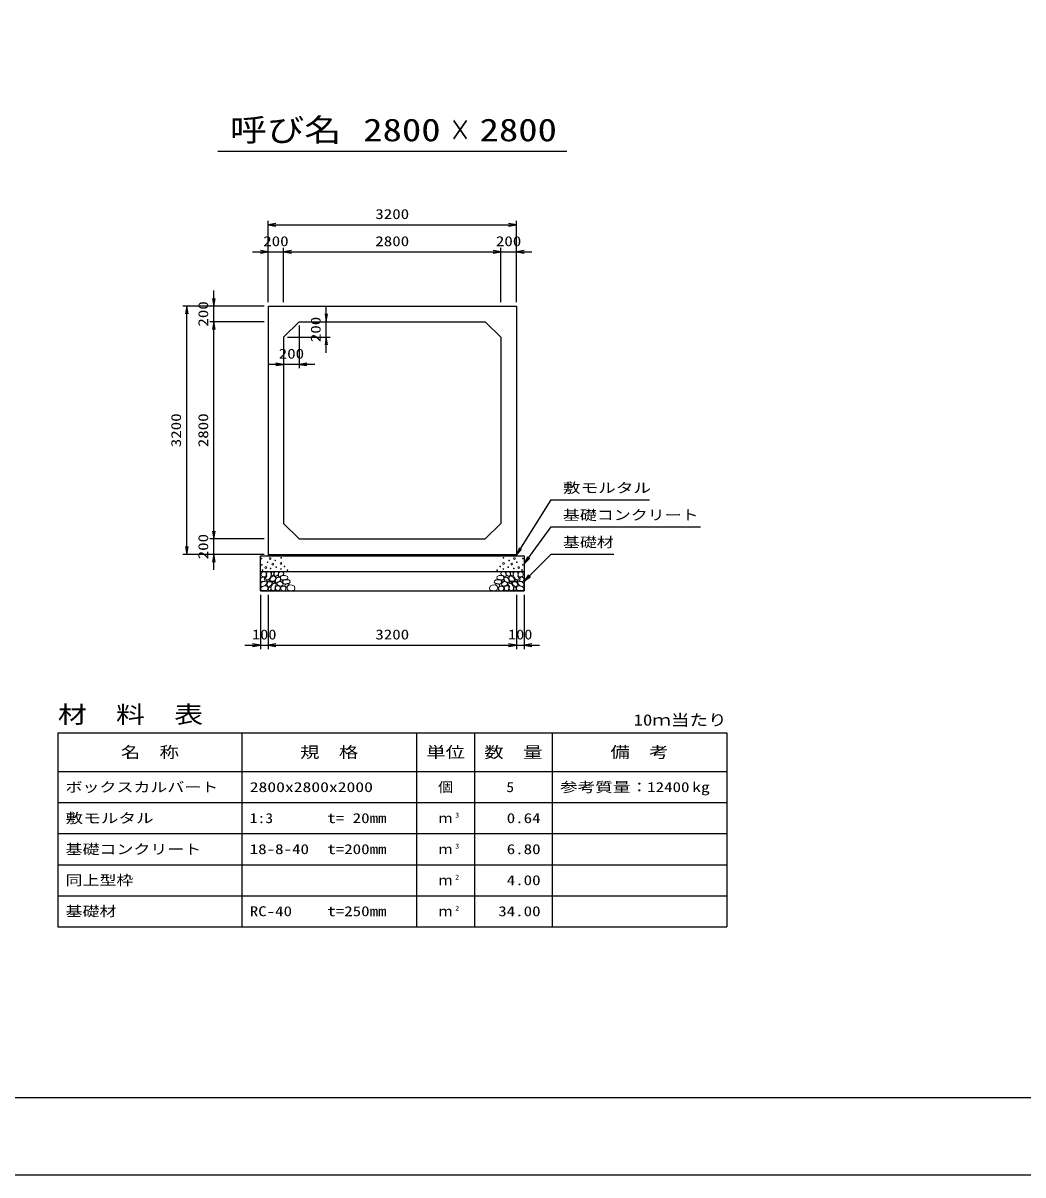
# Model space of a CAD drawing. Units: millimetres at full size. Extents: x 0 to 42050, y 0 to 29700.
# Drawn here: x 16265 to 29157, y 0 to 14850 of the extents above; entities that cross this region are included whole.
import ezdxf
from ezdxf.enums import TextEntityAlignment as Align

# ---------------------------------------------------------------- set-up
doc = ezdxf.new("R2010")
doc.units = ezdxf.units.MM
for name, color, linetype, lineweight in [('D-DCR-HCHn', 4, 'Continuous', 9), ('D-MTR-FRAM', 7, 'Continuous', 25), ('D-MTR-LINE', 7, 'Continuous', 25), ('D-STR-DIM', 7, 'Continuous', 25), ('D-STR-STRn', 1, 'Continuous', 25), ('D-STR-TXT', 7, 'Continuous', 25), ('D-TTL', 2, 'Continuous', 25), ('D-TTL-TXT', 7, 'Continuous', 25)]:
    doc.layers.add(name, color=color, linetype=linetype, lineweight=lineweight)
doc.layers.add('D-MTR', color=7, linetype='Continuous')
doc.layers.add('D-MTR-TXT', color=7, linetype='Continuous')
doc.styles.add('ＭＳ ゴシック', font='')
doc.styles.get('ＭＳ ゴシック').set_extended_font_data('MS Gothic')

# ---------------------------------------------------------------- blocks, each defined once
blk = doc.blocks.new('open_arrow')
at = {"color": 0, "linetype": 'Continuous', "lineweight": -2}
blk.add_lwpolyline([(7.5, 1.25), (0, 0), (7.5, -1.25)], dxfattribs=at)

msp = doc.modelspace()

# ---------------------------------------------------------------- linework, layer by layer
at = {"layer": 'D-DCR-HCHn'}
for points in [[(19388.998, 7769.493), (19362.994, 7775.271), (19339.879, 7763.714), (19336.99, 7737.71), (19342.769, 7717.485), (19371.662, 7708.817), (19391.887, 7708.817), (19400.555, 7723.263), (19400.555, 7755.046)], [(19412.112, 7772.382), (19403.444, 7746.378), (19406.334, 7717.485), (19386.109, 7685.702), (19412.112, 7671.256), (19441.006, 7685.702), (19458.342, 7708.817), (19464.12, 7746.378), (19458.342, 7766.603), (19441.006, 7775.271)], [(19461.231, 7703.038), (19446.784, 7668.366), (19458.342, 7653.92), (19493.013, 7653.92), (19507.46, 7659.698), (19521.907, 7679.924), (19521.907, 7697.26), (19507.46, 7720.374), (19490.124, 7723.263)], [(19467.01, 7766.603), (19467.01, 7731.931), (19481.456, 7723.263), (19495.903, 7731.931), (19498.792, 7752.157), (19495.903, 7769.493), (19475.678, 7775.271)], [(19515.601, 7718.845), (19503.999, 7726.941), (19502.006, 7754.16), (19511.557, 7775.616), (19535.582, 7778.128), (19555.263, 7772.156), (19556.848, 7760.53), (19554.014, 7736.921), (19538.752, 7727.586)], [(19531.681, 7694.73), (19543.297, 7700.817), (19554.296, 7706.161), (19560.86, 7719.065), (19555.554, 7727.961), (19545.968, 7730.014), (19530.137, 7721.115), (19518.42, 7712.605), (19519.515, 7704.944), (19523.895, 7697.527)], [(19581.239, 7711.998), (19591.02, 7723.092), (19608.359, 7729.342), (19622.287, 7738.717), (19626.55, 7753.49), (19620.013, 7767.695), (19606.369, 7776.218), (19590.845, 7777.886), (19575.522, 7775.424), (19565.719, 7766.98), (19558.918, 7749.457), (19557.379, 7732.722), (19561.1, 7722.871), (19563.729, 7713.23), (19572.948, 7709.842)], [(19602.727, 7672.135), (19592.952, 7675.066), (19588.675, 7680.928), (19585.905, 7696.938), (19589.816, 7718.619), (19615.776, 7728.926), (19645.648, 7728.926), (19673.03, 7713.998), (19677.653, 7698.004), (19673.385, 7686.63), (19660.583, 7681.299), (19639.247, 7677.745), (19612.931, 7672.013)], [(22447.273, 7672.135), (22457.048, 7675.066), (22461.325, 7680.928), (22464.095, 7696.938), (22460.184, 7718.619), (22434.224, 7728.926), (22404.352, 7728.926), (22376.97, 7713.998), (22372.347, 7698.004), (22376.615, 7686.63), (22389.417, 7681.299), (22410.753, 7677.745), (22437.069, 7672.013)], [(22468.761, 7711.998), (22458.98, 7723.092), (22441.641, 7729.342), (22427.713, 7738.717), (22423.45, 7753.49), (22429.987, 7767.695), (22443.631, 7776.218), (22459.155, 7777.886), (22474.478, 7775.424), (22484.281, 7766.98), (22491.082, 7749.457), (22492.621, 7732.722), (22488.9, 7722.871), (22486.271, 7713.23), (22477.052, 7709.842)], [(22518.319, 7694.73), (22506.703, 7700.817), (22495.704, 7706.161), (22489.14, 7719.065), (22494.446, 7727.961), (22504.032, 7730.014), (22519.863, 7721.115), (22531.58, 7712.605), (22530.485, 7704.944), (22526.105, 7697.527)], [(22534.399, 7718.845), (22546.001, 7726.941), (22547.994, 7754.16), (22538.443, 7775.616), (22514.418, 7778.128), (22494.737, 7772.156), (22493.152, 7760.53), (22495.986, 7736.921), (22511.248, 7727.586)], [(22588.769, 7703.038), (22603.216, 7668.366), (22591.658, 7653.92), (22556.987, 7653.92), (22542.54, 7659.698), (22528.093, 7679.924), (22528.093, 7697.26), (22542.54, 7720.374), (22559.876, 7723.263)], [(22582.99, 7766.603), (22582.99, 7731.931), (22568.544, 7723.263), (22554.097, 7731.931), (22551.208, 7752.157), (22554.097, 7769.493), (22574.322, 7775.271)], [(22637.888, 7772.382), (22646.556, 7746.378), (22643.666, 7717.485), (22663.891, 7685.702), (22637.888, 7671.256), (22608.994, 7685.702), (22591.658, 7708.817), (22585.88, 7746.378), (22591.658, 7766.603), (22608.994, 7775.271)], [(22661.002, 7769.493), (22687.006, 7775.271), (22710.121, 7763.714), (22713.01, 7737.71), (22707.231, 7717.485), (22678.338, 7708.817), (22658.113, 7708.817), (22649.445, 7723.263), (22649.445, 7755.046)], [(19334.101, 7697.26), (19325.433, 7671.256), (19336.99, 7653.92), (19365.883, 7651.03), (19385.61, 7659.499), (19377.441, 7679.924), (19383.219, 7691.481), (19371.662, 7703.038), (19354.326, 7708.817)], [(19388.944, 7601.261), (19410.346, 7633.365), (19407.671, 7641.39), (19378.243, 7649.416), (19351.49, 7646.741), (19332.763, 7630.689), (19330.087, 7611.962), (19332.763, 7593.235), (19354.165, 7587.884)], [(19399.645, 7534.378), (19418.372, 7542.404), (19423.723, 7569.157), (19413.021, 7587.884), (19394.294, 7593.235), (19370.217, 7590.56), (19343.464, 7579.859), (19330.087, 7563.807), (19330.087, 7545.08), (19338.113, 7534.378), (19370.217, 7537.054)], [(19417.891, 7671.256), (19403.444, 7659.698), (19409.223, 7651.03), (19429.448, 7651.03), (19438.116, 7653.92), (19443.895, 7665.477), (19435.227, 7674.145)], [(19463.852, 7601.261), (19477.229, 7633.365), (19466.527, 7646.741), (19434.424, 7646.741), (19421.047, 7641.39), (19407.671, 7622.663), (19407.671, 7606.612), (19421.047, 7585.209), (19437.099, 7582.534)], [(19458.502, 7542.404), (19458.502, 7574.508), (19445.125, 7582.534), (19431.749, 7574.508), (19429.073, 7555.781), (19431.749, 7539.729), (19450.476, 7534.378)], [(19509.332, 7537.054), (19517.358, 7561.131), (19514.683, 7587.884), (19533.41, 7617.313), (19509.332, 7630.689), (19482.579, 7617.313), (19466.527, 7595.91), (19461.177, 7561.131), (19466.527, 7542.404), (19482.579, 7534.378)], [(19503.982, 7630.689), (19517.358, 7641.39), (19512.007, 7649.416), (19493.28, 7649.416), (19485.254, 7646.741), (19479.904, 7636.04), (19487.93, 7628.014)], [(19533.109, 7633.224), (19520.35, 7637.579), (19519.086, 7665.688), (19529.964, 7690.928), (19560.015, 7705.156), (19582.452, 7699.405), (19583.795, 7668.924), (19573.477, 7656.886), (19545.401, 7641.311)], [(19530.735, 7539.729), (19554.812, 7534.378), (19576.215, 7545.08), (19578.89, 7569.157), (19573.539, 7587.884), (19546.786, 7595.91), (19528.059, 7595.91), (19520.033, 7582.534), (19520.033, 7553.106)], [(19593.981, 7590.925), (19558.607, 7597.521), (19543.56, 7609.658), (19538.808, 7628.655), (19553.492, 7643.022), (19582.102, 7651.082), (19603.749, 7638.154), (19617.74, 7620.74), (19613.78, 7603.062)], [(19612.239, 7653.692), (19612.239, 7664.551), (19605.72, 7669.466), (19594.97, 7670.609), (19586.278, 7667.18), (19583.19, 7656.664), (19590.738, 7648.891), (19600.802, 7644.319), (19610.409, 7648.319)], [(19589.869, 7576.931), (19608.084, 7592.234), (19634.219, 7591.97), (19652.17, 7576.931), (19654.81, 7549.227), (19642.666, 7533.924), (19608.876, 7531.549), (19592.509, 7541.311), (19585.645, 7563.738)], [(19638.634, 7615.297), (19630.545, 7619.592), (19619.424, 7627.928), (19614.874, 7636.518), (19614.874, 7655.212), (19628.523, 7670.37), (19658.349, 7674.159), (19690.449, 7670.117), (19706.12, 7658.585), (19710.164, 7640.462), (19697.761, 7629.388), (19687.436, 7625.361), (19670.312, 7623.128), (19654.987, 7620.305)], [(19659.876, 7577.808), (19647.748, 7583.743), (19641.39, 7590.697), (19642.71, 7607.843), (19652.307, 7616.236), (19672.7, 7621.151), (19689.015, 7621.271), (19694.293, 7609.761), (19682.814, 7599.51), (19672.239, 7590.35), (19668.573, 7581.331)], [(19703.293, 7532.112), (19686.233, 7536.916), (19674.939, 7544.601), (19669.893, 7559.011), (19667.01, 7572.7), (19678.544, 7593.594), (19701.131, 7607.524), (19735.492, 7602), (19762.645, 7591.913), (19769.133, 7561.652), (19763.366, 7539.317), (19736.934, 7532.593)], [(22346.707, 7532.112), (22363.767, 7536.916), (22375.061, 7544.601), (22380.107, 7559.011), (22382.99, 7572.7), (22371.456, 7593.594), (22348.869, 7607.524), (22314.508, 7602), (22287.355, 7591.913), (22280.867, 7561.652), (22286.634, 7539.317), (22313.066, 7532.593)], [(22411.366, 7615.297), (22419.455, 7619.592), (22430.576, 7627.928), (22435.126, 7636.518), (22435.126, 7655.212), (22421.477, 7670.37), (22391.651, 7674.159), (22359.551, 7670.117), (22343.88, 7658.585), (22339.836, 7640.462), (22352.239, 7629.388), (22362.564, 7625.361), (22379.688, 7623.128), (22395.013, 7620.305)], [(22390.124, 7577.808), (22402.252, 7583.743), (22408.61, 7590.697), (22407.29, 7607.843), (22397.693, 7616.236), (22377.3, 7621.151), (22360.985, 7621.271), (22355.707, 7609.761), (22367.186, 7599.51), (22377.761, 7590.35), (22381.427, 7581.331)], [(22460.131, 7576.931), (22441.916, 7592.234), (22415.781, 7591.97), (22397.83, 7576.931), (22395.19, 7549.227), (22407.334, 7533.924), (22441.124, 7531.549), (22457.491, 7541.311), (22464.355, 7563.738)], [(22456.019, 7590.925), (22491.393, 7597.521), (22506.44, 7609.658), (22511.192, 7628.655), (22496.508, 7643.022), (22467.898, 7651.082), (22446.251, 7638.154), (22432.26, 7620.74), (22436.22, 7603.062)], [(22437.761, 7653.692), (22437.761, 7664.551), (22444.28, 7669.466), (22455.03, 7670.609), (22463.722, 7667.18), (22466.81, 7656.664), (22459.262, 7648.891), (22449.198, 7644.319), (22439.591, 7648.319)], [(22516.891, 7633.224), (22529.65, 7637.579), (22530.914, 7665.688), (22520.036, 7690.928), (22489.985, 7705.156), (22467.548, 7699.405), (22466.205, 7668.924), (22476.523, 7656.886), (22504.599, 7641.311)], [(22519.265, 7539.729), (22495.188, 7534.378), (22473.785, 7545.08), (22471.11, 7569.157), (22476.461, 7587.884), (22503.214, 7595.91), (22521.941, 7595.91), (22529.967, 7582.534), (22529.967, 7553.106)], [(22540.668, 7537.054), (22532.642, 7561.131), (22535.317, 7587.884), (22516.59, 7617.313), (22540.668, 7630.689), (22567.421, 7617.313), (22583.473, 7595.91), (22588.823, 7561.131), (22583.473, 7542.404), (22567.421, 7534.378)], [(22546.018, 7630.689), (22532.642, 7641.39), (22537.993, 7649.416), (22556.72, 7649.416), (22564.746, 7646.741), (22570.096, 7636.04), (22562.07, 7628.014)], [(22586.148, 7601.261), (22572.771, 7633.365), (22583.473, 7646.741), (22615.576, 7646.741), (22628.953, 7641.39), (22642.329, 7622.663), (22642.329, 7606.612), (22628.953, 7585.209), (22612.901, 7582.534)], [(22591.498, 7542.404), (22591.498, 7574.508), (22604.875, 7582.534), (22618.251, 7574.508), (22620.927, 7555.781), (22618.251, 7539.729), (22599.524, 7534.378)], [(22632.109, 7671.256), (22646.556, 7659.698), (22640.777, 7651.03), (22620.552, 7651.03), (22611.884, 7653.92), (22606.105, 7665.477), (22614.773, 7674.145)], [(22650.355, 7534.378), (22631.628, 7542.404), (22626.277, 7569.157), (22636.979, 7587.884), (22655.706, 7593.235), (22679.783, 7590.56), (22706.536, 7579.859), (22719.913, 7563.807), (22719.913, 7545.08), (22711.887, 7534.378), (22679.783, 7537.054)], [(22661.056, 7601.261), (22639.654, 7633.365), (22642.329, 7641.39), (22671.757, 7649.416), (22698.51, 7646.741), (22717.237, 7630.689), (22719.913, 7611.962), (22717.237, 7593.235), (22695.835, 7587.884)], [(22715.899, 7697.26), (22724.567, 7671.256), (22713.01, 7653.92), (22684.117, 7651.03), (22664.39, 7659.499), (22672.559, 7679.924), (22666.781, 7691.481), (22678.338, 7703.038), (22695.674, 7708.817)]]:
    msp.add_lwpolyline(points, close=True, dxfattribs=at)
for centre, radius in [((19341.091, 7946.145), 4.5), ((19418.437, 7898.641), 4.5), ((19450.004, 7946.145), 11.25), ((19484.996, 7874.955), 11.25), ((19516.563, 7922.459), 4.5), ((19590.741, 7883.204), 11.25), ((19592.197, 7955.221), 4.5), ((22459.259, 7883.204), 11.25), ((22457.803, 7955.221), 4.5), ((22533.437, 7922.459), 4.5), ((22565.004, 7874.955), 11.25), ((22599.996, 7946.145), 11.25), ((22631.563, 7898.641), 4.5), ((22708.909, 7946.145), 4.5), ((19342.803, 7865.879), 4.5), ((19351.905, 7797.286), 4.5), ((19394.855, 7830.444), 11.25), ((19456.552, 7818.646), 4.5), ((19530.06, 7835.807), 4.5), ((19591.763, 7811.675), 4.5), ((19633.942, 7843.293), 4.5), ((19673.193, 7797.037), 4.5), ((22376.807, 7797.037), 4.5), ((22416.058, 7843.293), 4.5), ((22458.237, 7811.675), 4.5), ((22519.94, 7835.807), 4.5), ((22593.448, 7818.646), 4.5), ((22655.145, 7830.444), 11.25), ((22698.095, 7797.286), 4.5), ((22707.197, 7865.879), 4.5)]:
    msp.add_circle(centre, radius, dxfattribs=at)
at = {"layer": 'D-MTR-FRAM'}
for p, q in [((16712.5, 5700), (25337.5, 5700)), ((16712.5, 5700), (16712.5, 3200)), ((25337.5, 5700), (25337.5, 3200)), ((16712.5, 3200), (25337.5, 3200))]:
    msp.add_line(p, q, dxfattribs=at)
at = {"layer": 'D-MTR-LINE'}
for p, q in [((19087.5, 5700), (19087.5, 3200)), ((21337.5, 5700), (21337.5, 3200)), ((22087.5, 5700), (22087.5, 3200)), ((23087.5, 5700), (23087.5, 3200)), ((16712.5, 5200), (25337.5, 5200)), ((16712.5, 4800), (25337.5, 4800)), ((16712.5, 4400), (25337.5, 4400)), ((16712.5, 4000), (25337.5, 4000)), ((16712.5, 3600), (25337.5, 3600))]:
    msp.add_line(p, q, dxfattribs=at)
at = {"layer": 'D-STR-DIM'}
for p, q in [((19425, 11250), (19425, 12300)), ((19425, 12250), (22625, 12250)), ((22625, 11250), (22625, 12300)), ((19225, 11900), (19825, 11900)), ((19425, 11250), (19425, 11950)), ((19625, 11250), (19625, 11950)), ((19625, 11250), (19625, 11950)), ((19625, 11900), (22425, 11900)), ((22225, 11900), (22825, 11900)), ((22425, 11250), (22425, 11950)), ((22425, 11250), (22425, 11950)), ((22625, 11250), (22625, 11950)), ((18725, 10800), (18725, 11400)), ((19375, 11200), (18325, 11200)), ((18375, 8000), (18375, 11200)), ((19375, 11200), (18675, 11200)), ((20175, 10600), (20175, 11200)), ((19375, 11000), (18675, 11000)), ((19375, 11000), (18675, 11000)), ((18725, 8200), (18725, 11000)), ((19875, 11000), (20225, 11000)), ((19825, 10950), (19825, 10400)), ((19625, 10750), (19625, 10400)), ((19675, 10800), (20225, 10800)), ((20025, 10450), (19425, 10450)), ((18725, 7800), (18725, 8400)), ((19375, 8200), (18675, 8200)), ((19375, 8200), (18675, 8200)), ((19375, 8000), (18325, 8000)), ((19375, 8000), (18675, 8000)), ((19325, 7480), (19325, 6780)), ((19425, 7480), (19425, 6780)), ((19425, 7480), (19425, 6780)), ((22625, 7480), (22625, 6780)), ((22625, 7480), (22625, 6780)), ((22725, 7480), (22725, 6780)), ((19125, 6830), (19625, 6830)), ((19425, 6830), (22625, 6830)), ((22425, 6830), (22925, 6830))]:
    msp.add_line(p, q, dxfattribs=at)
at = {"layer": 'D-STR-STRn'}
for p, q in [((19425, 11200), (22625, 11200)), ((19425, 11200), (19425, 8000)), ((22625, 11200), (22625, 8000)), ((19625, 10800), (19825, 11000)), ((19825, 11000), (22225, 11000)), ((22225, 11000), (22425, 10800)), ((19625, 10800), (19625, 8400)), ((22425, 10800), (22425, 8400)), ((19825, 8200), (19625, 8400)), ((22425, 8400), (22225, 8200)), ((19825, 8200), (22225, 8200)), ((19325, 7530), (19325, 7980)), ((19325, 7980), (22725, 7980)), ((19425, 8000), (19425, 7980)), ((19425, 8000), (22625, 8000)), ((22625, 8000), (22625, 7980)), ((22725, 7980), (22725, 7530)), ((19325, 7780), (22725, 7780)), ((19325, 7530), (22725, 7530))]:
    msp.add_line(p, q, dxfattribs=at)
at = {"layer": 'D-STR-TXT'}
for points in [[(22625, 7990), (23075, 8705), (23175, 8705), (24341.624, 8705)], [(22725, 7880), (23075, 8355), (23175, 8355), (25000.761, 8355)], [(22725, 7655), (23075, 8005), (23175, 8005), (23882.36, 8005)]]:
    msp.add_lwpolyline(points, dxfattribs=at)
at = {"layer": 'D-TTL'}
for points in [[(0, 0), (42050, 0), (42050, 29700), (0, 29700)], [(1000, 1000), (41050, 1000), (41050, 28700), (1000, 28700)]]:
    msp.add_lwpolyline(points, close=True, dxfattribs=at)
at = {"layer": 'D-TTL-TXT'}
msp.add_line((18775, 13200), (23275, 13200), dxfattribs=at)

# ---------------------------------------------------------------- block references
at = {"layer": 'D-STR-DIM', "xscale": 13.3, "yscale": 13.3}
for p in [(19425, 12250), (19625, 11900), (19625, 11900), (22625, 11900), (19825, 10450), (19425, 6830), (19425, 6830), (22725, 6830)]:
    msp.add_blockref('open_arrow', p, dxfattribs=at)
for p, rotation in [((22625, 12250), 180), ((19425, 11900), 180), ((22425, 11900), 180), ((22425, 11900), 180), ((18725, 11200), 90), ((18375, 11200), 270), ((18725, 11000), 270), ((18725, 11000), 270), ((20175, 11000), 90), ((20175, 10800), 270), ((19625, 10450), 180), ((18725, 8200), 90), ((18725, 8200), 90), ((18375, 8000), 90), ((18725, 8000), 270), ((19325, 6830), 180), ((22625, 6830), 180), ((22625, 6830), 180)]:
    msp.add_blockref('open_arrow', p, dxfattribs=dict(at, rotation=rotation))
at = {"layer": 'D-STR-TXT', "xscale": 13.3, "yscale": 13.3}
for p, rotation in [((22625, 7990), 57.8), ((22725, 7880), 53.6), ((22725, 7655), 45)]:
    msp.add_blockref('open_arrow', p, dxfattribs=dict(at, rotation=rotation))

# ---------------------------------------------------------------- texts
at = {"layer": 'D-MTR', "style": 'ＭＳ ゴシック', "width": 1.25}
msp.add_text('材\u3000料\u3000表', height=219.9, dxfattribs=at).set_placement((16712.5, 5760), align=Align.BOTTOM_LEFT)
at = {"layer": 'D-MTR', "style": 'ＭＳ ゴシック', "width": 1.2}
msp.add_text('10ｍ当たり', height=146.6, dxfattribs=at).set_placement((25337.5, 5748.333), align=Align.BOTTOM_RIGHT)
at = {"layer": 'D-MTR-TXT', "style": 'ＭＳ ゴシック'}
for s, height, width, p in [('名\u3000称', 146.6, 1.25, (17900, 5450)), ('規\u3000格', 146.6, 1.25, (20212.5, 5450)), ('単位', 146.6, 1.25, (21712.5, 5450)), ('数\u3000量', 146.6, 1.25, (22587.5, 5450)), ('備\u3000考', 146.6, 1.25, (24212.5, 5450)), ('個', 128.3, 1.1, (21712.5, 5000))]:
    msp.add_text(s, height=height, dxfattribs=dict(at, width=width)).set_placement(p, align=Align.MIDDLE_CENTER)
for s, width, p in [('ボックスカルバート', 1.25, (16812.5, 5000)), ('2800x2800x2000', 1.3, (19187.5, 5000)), ('参考質量：     kg', 1.3, (23187.5, 5000)), ('敷モルタル', 1.3, (16812.5, 4600)), ('1:3', 1.15, (19187.5, 4600)), ('t= 20mm', 1.25, (20187.5, 4600)), ('基礎コンクリート', 1.25, (16812.5, 4200)), ('18-8-40', 1.25, (19187.5, 4200)), ('t=200mm', 1.25, (20187.5, 4200)), ('同上型枠', 1.25, (16812.5, 3800)), ('基礎材', 1.25, (16812.5, 3400)), ('RC-40', 1.25, (19187.5, 3400)), ('t=250mm', 1.25, (20187.5, 3400))]:
    msp.add_text(s, height=128.3, dxfattribs=dict(at, width=width)).set_placement(p, align=Align.MIDDLE_LEFT)
for s, width, p in [('5', 1.15, (22596.383, 5000)), ('12400', 1.25, (24857.5, 5000)), ('0.64', 1.25, (22937.5, 4600)), ('6.80', 1.25, (22937.5, 4200)), ('4.00', 1.25, (22937.5, 3800)), ('34.00', 1.25, (22937.5, 3400))]:
    msp.add_text(s, height=128.3, dxfattribs=dict(at, width=width)).set_placement(p, align=Align.MIDDLE_RIGHT)
for p in [(21712.5, 4600), (21712.5, 4200), (21712.5, 3800), (21712.5, 3400)]:
    msp.add_text('ｍ', height=128.3, dxfattribs=at).set_placement(p, align=Align.MIDDLE_CENTER)
at = {"layer": 'D-MTR-TXT', "style": 'ＭＳ ゴシック', "width": 1.15}
for s, p in [('3', (21837.5, 4588.333)), ('3', (21837.5, 4188.333)), ('2', (21837.5, 3788.333)), ('2', (21837.5, 3388.333))]:
    msp.add_text(s, height=64.15, dxfattribs=at).set_placement(p, align=Align.BOTTOM_LEFT)
at = {"layer": 'D-STR-DIM', "style": 'ＭＳ ゴシック'}
for s, width, p in [('3200', 1.25, (21025, 12387.5)), ('200', 1.25, (19525, 12037.5)), ('2800', 1.25, (21025, 12037.5)), ('200', 1.25, (22525, 12037.5)), ('200', 1.25, (19725, 10587.5)), ('100', 1.2, (19375, 6967.5)), ('3200', 1.25, (21025, 6967.5)), ('100', 1.2, (22675, 6967.5))]:
    msp.add_text(s, height=128.3, dxfattribs=dict(at, width=width)).set_placement(p, align=Align.MIDDLE_CENTER)
at = {"layer": 'D-STR-DIM', "style": 'ＭＳ ゴシック', "width": 1.25}
for s, p in [('200', (18587.5, 11100)), ('200', (20037.5, 10900)), ('3200', (18237.5, 9600)), ('2800', (18587.5, 9600)), ('200', (18587.5, 8100))]:
    msp.add_text(s, height=128.3, rotation=90, dxfattribs=at).set_placement(p, align=Align.MIDDLE_CENTER)
at = {"layer": 'D-STR-TXT', "style": 'ＭＳ ゴシック'}
for s, width, p in [('敷モルタル', 1.3, (23225, 8755)), ('基礎コンクリート', 1.25, (23225, 8405)), ('基礎材', 1.25, (23225, 8055))]:
    msp.add_text(s, height=128.3, dxfattribs=dict(at, width=width)).set_placement(p, align=Align.BOTTOM_LEFT)
at = {"layer": 'D-TTL-TXT', "style": 'ＭＳ ゴシック'}
for s, width, p in [('呼び名', 1.2, (19650, 13237.5)), ('2800', 1.25, (21150, 13237.5)), ('×', 0.7, (21900, 13237.5)), ('2800', 1.25, (22650, 13237.5))]:
    msp.add_text(s, height=293.3, dxfattribs=dict(at, width=width)).set_placement(p, align=Align.BOTTOM_CENTER)

doc.saveas('drawing.dxf')
